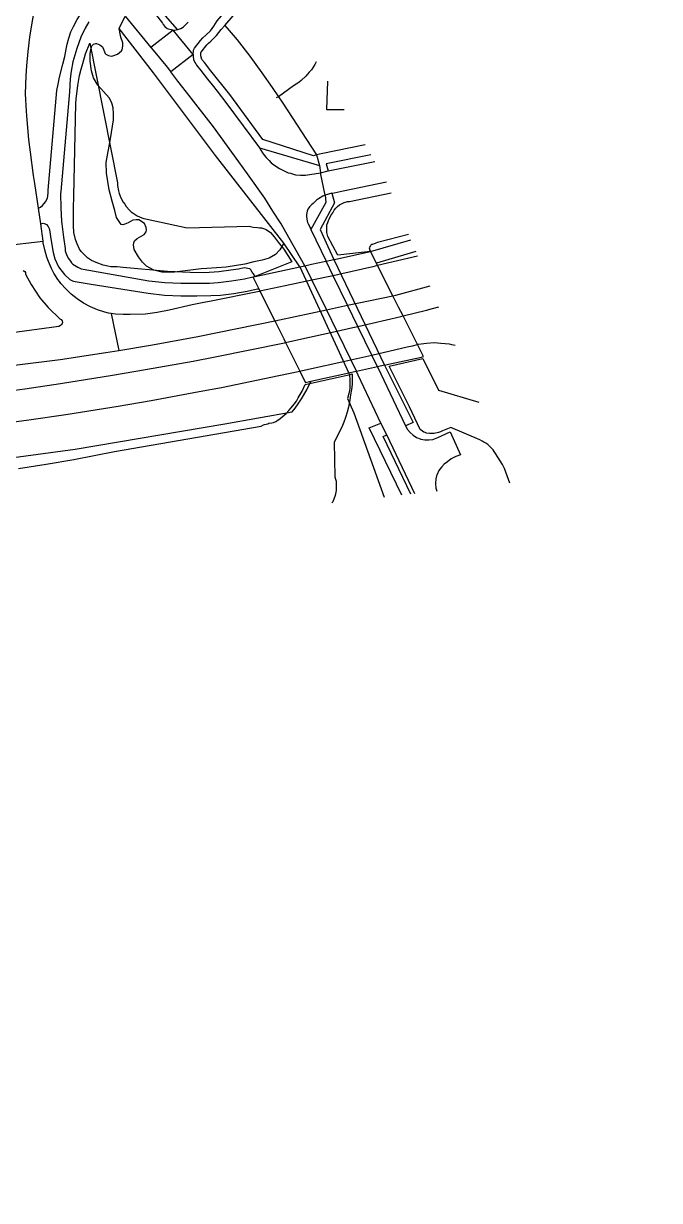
# Model space of a CAD drawing. Header units: millimetres. Extents: x 111502 to 977541, y 8702 to 1044108.
# Drawn here: x 487768.1 to 487918.8, y 236940.2 to 237219.1 of the extents above; entities that cross this region are included whole.
import ezdxf

# ---------------------------------------------------------------- set-up
doc = ezdxf.new("R2010")
doc.units = ezdxf.units.MM
doc.header["$LTSCALE"] = 0.25
doc.linetypes.add('DASHED2', pattern=[9.525, 6.35, -3.175])
doc.layers.add('E HVSS As Laid HV', color=10, linetype='Continuous')
doc.layers.add('X HVSS Site Background', color=8, linetype='Continuous')

# ---------------------------------------------------------------- blocks, each defined once
blk = doc.blocks.new('OS MAP 060722')
at = {"layer": 'X HVSS Site Background'}
for points in [[(-1006.03, -1908.61), (-1008.83, -1905.31), (-1017.28, -1895.11), (-1018.18, -1894.06), (-1029.18, -1877.81), (-1032.58, -1872.36), (-1035.58, -1867.01), (-1037.23, -1863.56), (-1038.08, -1861.61), (-1039.68, -1857.86), (-1040.88, -1854.71), (-1041.98, -1851.76), (-1042.78, -1849.06), (-1042.88, -1848.61), (-1043.78, -1844.46), (-1044.58, -1840.26), (-1045.18, -1836.11), (-1045.58, -1832.21), (-1045.83, -1828.31), (-1046.03, -1823.36), (-1045.98, -1817.61)], [(-1026.98, -1885.86), (-1026.08, -1886.51), (-1025.18, -1887.31), (-1024.38, -1888.16), (-1019.18, -1894.61), (-1009.58, -1907.06), (-1009.38, -1907.36), (-1008.98, -1907.86), (-1008.43, -1908.31), (-1008.18, -1908.41), (-1007.48, -1908.61), (-1007.03, -1908.71)], [(-1038.94, -1950.96), (-1039.83, -1945.06), (-1040.08, -1943.16), (-1040.83, -1937.61), (-1041.18, -1934.66), (-1041.68, -1929.06), (-1041.78, -1927.91), (-1041.98, -1923.81), (-1041.88, -1919.56), (-1041.68, -1917.16), (-1041.38, -1913.81), (-1040.98, -1910.41), (-1040.23, -1906.01), (-1039.67, -1902.8), (-1039.18, -1896.95), (-1038.6, -1895.36), (-1037.86, -1893.81), (-1036.14, -1892.09)], [(-1038.94, -1950.96), (-1038.45, -1950.69), (-1037.97, -1950.26), (-1037.27, -1949.4), (-1036.82, -1948.53), (-1036.63, -1947.35), (-1036.63, -1946.66), (-1034.58, -1923.01), (-1034.28, -1921.51), (-1033.98, -1919.86), (-1033.18, -1916.81), (-1032.71, -1914.94), (-1032.38, -1913.25), (-1032.15, -1912.02), (-1031.76, -1910.65), (-1031.25, -1909.15), (-1030.65, -1907.88), (-1029.76, -1906.19), (-1028.66, -1904.48), (-1027.28, -1902.88), (-1026.13, -1901.86), (-1025.12, -1900.93), (-1023.28, -1899.16)], [(-1002.28, -1914.51), (-1002.28, -1914.31), (-1002.23, -1913.86), (-1002.18, -1913.51), (-1001.98, -1913.01), (-1000.58, -1911.21), (-1000.03, -1910.56), (-999.28, -1909.91), (-998.18, -1908.86), (-997.38, -1907.81), (-996.58, -1906.56), (-994.48, -1904.06), (-993.58, -1902.56), (-993.23, -1901.56), (-992.98, -1900.31), (-992.83, -1899.16), (-992.83, -1898.51), (-992.88, -1897.41)], [(-994.78, -1907.61), (-992.78, -1905.36), (-992.38, -1904.66), (-991.78, -1903.51), (-991.48, -1902.71), (-991.18, -1901.51), (-990.88, -1900.51), (-990.48, -1900.11), (-990.18, -1899.86), (-989.88, -1899.71), (-989.58, -1899.66), (-989.18, -1899.56)], [(-1026.97, -1906.72), (-1027.84, -1908.24), (-1028.89, -1910.4), (-1029.88, -1913.07), (-1030.8, -1916.22), (-1031.19, -1918.45), (-1031.41, -1920.29), (-1031.58, -1923.31), (-1033.63, -1947.01), (-1033.68, -1947.56), (-1033.63, -1950.81), (-1033.48, -1954.06), (-1033.43, -1954.61), (-1033.03, -1957.81), (-1032.63, -1960.51), (-1032.58, -1961.01), (-1032.43, -1961.51), (-1032.28, -1961.91), (-1031.88, -1962.81), (-1031.38, -1963.51), (-1031.08, -1963.86), (-1030.78, -1964.16), (-1030.03, -1964.66), (-1029.63, -1964.91), (-1028.83, -1965.31), (-1028.38, -1965.41), (-1012.78, -1968.11), (-1008.98, -1968.51), (-1005.18, -1968.66), (-1004.63, -1968.66), (-1001.48, -1968.71), (-998.38, -1968.66), (-996.38, -1968.51), (-993.18, -1968.16), (-990.08, -1967.66), (-988.14, -1967.23)], [(-1019.78, -1908.31), (-1018.38, -1905.41)], [(-1018.38, -1905.41), (-1012.34, -1912.83)], [(-1006.03, -1908.61), (-1005.88, -1908.61), (-1005.18, -1908.31), (-1004.83, -1908.11), (-1004.58, -1907.91), (-1003.98, -1907.41), (-1003.68, -1907.11), (-1003.48, -1906.81)], [(-973.03, -1938.31), (-973.78, -1938.51), (-985.78, -1934.66), (-993.63, -1924.01), (-998.08, -1918.41), (-999.63, -1916.41), (-1000.23, -1915.66), (-1000.48, -1914.81), (-1000.48, -1914.51), (-1000.43, -1914.01), (-1000.38, -1913.91), (-999.03, -1912.21), (-998.68, -1911.81), (-998.08, -1911.31), (-996.78, -1910.01), (-995.68, -1908.56), (-994.78, -1907.61)], [(-994.78, -1907.61), (-993.78, -1908.81), (-991.88, -1911.01), (-988.88, -1914.86), (-986.03, -1918.81), (-983.58, -1922.31), (-982.08, -1924.51)], [(-980.83, -1959.21), (-981.73, -1960.77), (-982.79, -1961.89), (-984.27, -1962.75), (-985.94, -1963.22), (-987.89, -1963.66), (-990.06, -1964.19), (-994.48, -1964.9), (-999.08, -1965.23), (-1000.41, -1965.32), (-1006.72, -1966.09), (-1009.7, -1966.07), (-1011.62, -1965.63), (-1013.31, -1964.68), (-1014.28, -1963.69), (-1015.26, -1962.46), (-1016.27, -1960.7), (-1016.44, -1959.6), (-1016.37, -1959.15), (-1016.18, -1958.7), (-1015.57, -1958.11), (-1013.91, -1957.15), (-1013.42, -1956.54), (-1013.33, -1956.09), (-1013.4, -1955.47), (-1013.84, -1954.58), (-1015.17, -1953.66), (-1015.82, -1953.68), (-1016.54, -1953.8), (-1017.15, -1954.07), (-1017.72, -1954.38), (-1018.45, -1954.71), (-1018.92, -1954.88), (-1019.32, -1954.76), (-1020.41, -1953.14), (-1020.86, -1951.51), (-1021.44, -1949.3), (-1022.15, -1946.59), (-1022.82, -1942.62), (-1022.86, -1940.13), (-1021.85, -1934.45), (-1021.19, -1930.02), (-1021.12, -1928.55), (-1021.25, -1927.11), (-1021.44, -1926.31), (-1021.64, -1925.77), (-1022.21, -1924.79), (-1024.88, -1921.76), (-1025.87, -1920.05), (-1026.35, -1918.37), (-1026.68, -1916.07), (-1026.67, -1914.32), (-1026.53, -1913.34), (-1026.48, -1912.97), (-1026.28, -1912.46), (-1026.27, -1912.42), (-1025.92, -1912.07), (-1025.38, -1911.92), (-1025.19, -1911.93), (-1024.4, -1912.22), (-1023.8, -1912.72), (-1023.69, -1912.86), (-1023.11, -1914.27), (-1022.98, -1914.4), (-1022.33, -1914.76), (-1021.73, -1914.88), (-1021.3, -1914.85), (-1020.21, -1914.39), (-1019.27, -1913.6), (-1019.12, -1913.36), (-1018.91, -1912.55), (-1018.94, -1911.75), (-1019.41, -1910.42), (-1019.52, -1910), (-1019.78, -1908.31)], [(-980.83, -1959.21), (-996.98, -1938.41), (-1011.68, -1918.86), (-1019.78, -1908.31)], [(-1007.03, -1908.71), (-1012.34, -1912.83)], [(-1007.03, -1908.71), (-1006.63, -1908.71), (-1006.28, -1908.66), (-1006.03, -1908.61)], [(-1002.28, -1914.51), (-1007.03, -1908.71)], [(-987.58, -1967.11), (-987.98, -1966.51), (-988.18, -1966.31), (-988.28, -1966.06), (-988.58, -1965.56), (-988.88, -1965.31), (-990.18, -1965.06), (-991.58, -1965.36), (-993.38, -1965.61), (-996.23, -1966.01), (-999.58, -1966.21), (-1002.98, -1966.16), (-1008.38, -1965.91), (-1018.83, -1965.01), (-1019.58, -1964.91), (-1020.28, -1964.86), (-1021.78, -1964.81), (-1022.48, -1964.66), (-1023.63, -1964.41), (-1025.28, -1963.81), (-1025.78, -1963.56), (-1026.38, -1963.31), (-1026.83, -1963.01), (-1027.28, -1962.66), (-1027.88, -1962.16), (-1028.38, -1961.66), (-1028.78, -1961.16), (-1029.18, -1960.61), (-1029.78, -1959.41), (-1030.18, -1958.36), (-1030.58, -1956.71), (-1030.63, -1955.01), (-1030.63, -1950.91), (-1030.58, -1948.11), (-1030.08, -1926.11), (-1029.98, -1925.06), (-1029.58, -1921.86), (-1029.18, -1919.51), (-1028.78, -1918.01), (-1028.43, -1916.61), (-1027.78, -1914.36), (-1026.78, -1911.81)], [(-1026.78, -1911.81), (-1020.18, -1944.91), (-1020.18, -1945.56), (-1019.98, -1946.81), (-1019.78, -1947.41), (-1019.38, -1948.51), (-1018.83, -1949.51), (-1018.48, -1950.01), (-1018.18, -1950.51), (-1017.38, -1951.36), (-1016.98, -1951.81), (-1016.48, -1952.11), (-1015.58, -1952.71), (-1014.98, -1953.01), (-1014.48, -1953.21), (-1013.98, -1953.36), (-1013.18, -1953.56), (-1003.68, -1955.56), (-988.98, -1955.21), (-988.03, -1955.41), (-987.03, -1955.51), (-986.58, -1955.56), (-986.08, -1955.61), (-985.63, -1955.71), (-984.98, -1956.01), (-983.98, -1956.71), (-983.08, -1957.71), (-982.18, -1959.01), (-980.83, -1960.61), (-978.88, -1963.61), (-987.58, -1967.11)], [(-1012.34, -1912.83), (-1011.78, -1913.51), (-1008.78, -1917.11), (-1007.58, -1918.64)], [(-1002.28, -1914.51), (-1007.58, -1918.64)], [(-1002.28, -1914.51), (-1002.28, -1915.01), (-1002.18, -1915.66), (-1001.88, -1916.36), (-1001.68, -1916.71), (-1001.48, -1917.01), (-1000.48, -1918.31), (-998.88, -1920.31), (-997.78, -1921.71), (-996.58, -1923.16), (-994.28, -1926.16), (-986.58, -1936.61)], [(-973.15, -1916.22), (-973.48, -1916.86), (-973.88, -1917.51), (-974.28, -1918.11), (-974.78, -1918.71), (-975.58, -1919.66), (-976.68, -1920.66), (-977.28, -1921.11), (-978.48, -1921.91), (-982.08, -1924.51)], [(-975.83, -1964.56), (-979.58, -1957.91), (-981.43, -1954.66), (-983.38, -1951.61), (-985.28, -1948.56), (-989.38, -1942.81), (-991.48, -1939.91), (-997.48, -1931.66), (-1003.28, -1924.16), (-1003.83, -1923.41), (-1005.88, -1920.81), (-1007.58, -1918.64)], [(-970.43, -1920.84), (-970.73, -1927.51), (-966.47, -1927.55)], [(-982.08, -1924.51), (-982.58, -1924.81)], [(-982.08, -1924.51), (-981.18, -1925.81), (-973.03, -1938.31)], [(-986.58, -1936.61), (-972.38, -1940.81)], [(-986.58, -1936.61), (-986.23, -1937.21), (-985.83, -1937.81), (-985.43, -1938.36), (-984.98, -1938.91), (-984.28, -1939.66), (-983.78, -1940.16), (-983.18, -1940.66), (-981.83, -1941.51), (-980.88, -1942.01), (-979.78, -1942.51), (-979.23, -1942.66), (-978.03, -1943.01), (-976.83, -1943.11), (-976.23, -1943.11), (-975.63, -1943.06), (-972.13, -1942.51)], [(-961.54, -1935.92), (-971.98, -1938.06), (-973.03, -1938.31)], [(-973.03, -1938.31), (-972.38, -1940.81)], [(-960.16, -1938.25), (-970.78, -1940.41), (-970.28, -1942.11)], [(-972.38, -1940.81), (-972.13, -1942.51)], [(-970.28, -1942.11), (-959.22, -1939.85)], [(-972.13, -1942.51), (-970.28, -1942.11)], [(-971.03, -1947.86), (-972.13, -1942.51)], [(-969.43, -1947.36), (-968.91, -1947.25), (-966.78, -1946.81), (-956.51, -1944.64)], [(-971.03, -1947.86), (-971.58, -1948.11), (-972.58, -1948.71), (-973.03, -1949.06), (-973.63, -1949.56), (-973.88, -1949.81), (-974.18, -1950.06), (-974.43, -1950.31), (-974.68, -1950.61), (-974.88, -1950.86), (-975.08, -1951.16), (-975.28, -1951.66), (-975.38, -1952.01), (-975.43, -1952.41), (-975.43, -1952.81), (-975.38, -1953.51), (-975.18, -1954.31), (-975.03, -1954.61), (-974.68, -1955.21), (-974.38, -1956.01)], [(-971.03, -1947.86), (-970.88, -1949.56), (-974.38, -1956.01)], [(-969.43, -1947.36), (-968.83, -1949.66), (-972.18, -1956.01), (-970.38, -1960.01), (-968.98, -1963.06)], [(-969.43, -1947.36), (-971.03, -1947.86)], [(-960.28, -1961.16), (-967.98, -1962.06), (-970.38, -1957.66), (-970.58, -1956.66), (-970.63, -1955.81), (-970.58, -1954.86), (-970.38, -1954.31), (-970.23, -1953.86), (-970.03, -1953.51), (-969.63, -1952.66), (-969.23, -1952.01), (-968.88, -1951.41), (-968.48, -1950.91), (-968.08, -1950.51), (-967.58, -1950.11), (-966.48, -1949.56), (-965.68, -1949.36), (-965.23, -1949.31), (-955.4, -1947.29)], [(-1038.39, -1954.65), (-1038.94, -1950.96)], [(-1038.39, -1954.65), (-1037.83, -1954.51), (-1037.35, -1954.65), (-1037, -1954.79), (-1036.62, -1955.24), (-1036.39, -1955.76), (-1036.21, -1956.5), (-1036.03, -1958.16), (-1035.48, -1961.41), (-1035.09, -1962.94), (-1034.19, -1964.82), (-1032.78, -1966.63), (-1031.53, -1967.79), (-1030.68, -1968.24), (-1026.42, -1968.95), (-1012.98, -1971.06), (-1009.08, -1971.51), (-1005.23, -1971.66), (-1004.58, -1971.66), (-1001.38, -1971.71), (-998.08, -1971.61), (-995.83, -1971.51), (-992.63, -1971.11), (-989.48, -1970.56), (-987.03, -1970.06), (-986.76, -1970)], [(-1037.78, -1958.71), (-1038.39, -1954.65)], [(-974.38, -1956.01), (-970.78, -1963.51)], [(-951.24, -1957.2), (-958.58, -1959.06), (-958.98, -1959.21), (-959.18, -1959.31), (-959.38, -1959.36), (-959.78, -1959.51), (-959.98, -1959.56), (-960.18, -1959.66), (-960.28, -1959.81), (-960.38, -1959.91), (-960.48, -1960.16), (-960.58, -1960.36), (-960.48, -1960.56), (-960.48, -1960.81), (-960.28, -1961.16)], [(-1047.38, -1959.86), (-1037.78, -1958.71)], [(-1021.74, -1975.89), (-1022.38, -1975.81), (-1023.23, -1975.56), (-1024.98, -1975.01), (-1026.63, -1974.31), (-1028.23, -1973.41), (-1029.78, -1972.41), (-1031.18, -1971.31), (-1032.48, -1970.01), (-1033.63, -1968.81), (-1033.98, -1968.31), (-1034.38, -1967.81), (-1035.28, -1966.31), (-1035.88, -1965.21), (-1036.58, -1963.56), (-1036.98, -1962.56), (-1037.43, -1960.81), (-1037.78, -1959.11), (-1037.78, -1958.71)], [(-976.98, -1964.81), (-980.83, -1959.21)], [(-960.28, -1961.16), (-950.73, -1958.42)], [(-975.83, -1964.56), (-974.28, -1964.21), (-971.28, -1963.56), (-970.78, -1963.51)], [(-970.78, -1963.51), (-968.98, -1963.06)], [(-958.63, -1988.51), (-959.97, -1985.76), (-963.28, -1978.95), (-965.71, -1973.94), (-969.11, -1966.94), (-970.78, -1963.51)], [(-968.98, -1963.06), (-968.48, -1963.01), (-960.28, -1961.16)], [(-968.98, -1963.06), (-956.98, -1988.11)], [(-958.85, -1963.98), (-960.28, -1961.16)], [(-949.55, -1961.23), (-958.85, -1963.98)], [(-949.1, -1962.3), (-958.57, -1964.54)], [(-1042.52, -1965.68), (-1042.17, -1965.93), (-1042, -1966.2), (-1041.97, -1966.53), (-1040.69, -1969.03), (-1038.62, -1972.21), (-1036.61, -1974.49), (-1033.84, -1977.16), (-1033.53, -1977.34), (-1033.29, -1977.59), (-1033.23, -1977.98), (-1033.3, -1978.24), (-1033.44, -1978.47), (-1033.74, -1978.75), (-1034.11, -1978.93), (-1045.68, -1980.53)], [(-987.58, -1967.11), (-976.98, -1964.81)], [(-958.57, -1964.54), (-959.68, -1964.81), (-967.08, -1966.51), (-969.11, -1966.94), (-974.14, -1968.01), (-980.48, -1969.36), (-986.46, -1970.61)], [(-976.98, -1964.81), (-975.83, -1964.56)], [(-976.98, -1964.81), (-965.43, -1990.01)], [(-975.83, -1964.56), (-974.14, -1968.01), (-970.72, -1975), (-968.25, -1980.06), (-964.91, -1986.88), (-963.58, -1989.61)], [(-958.57, -1964.54), (-958.85, -1963.98)], [(-954.97, -1971.66), (-958.57, -1964.54)], [(-988.14, -1967.23), (-987.58, -1967.11)], [(-988.14, -1967.23), (-986.76, -1970)], [(-986.46, -1970.61), (-986.68, -1970.66), (-998.43, -1973.01), (-999.78, -1973.31), (-1002.48, -1973.81), (-1007.98, -1975.11), (-1010.78, -1975.61), (-1013.58, -1976.01), (-1017.18, -1976.11), (-1018.88, -1976.11), (-1020.68, -1976.01), (-1021.74, -1975.89)], [(-986.76, -1970), (-986.46, -1970.61)], [(-986.46, -1970.61), (-982.97, -1977.59)], [(-982.97, -1977.59), (-981.83, -1977.36), (-970.72, -1975), (-965.71, -1973.94), (-954.97, -1971.66)], [(-954.97, -1971.66), (-954.28, -1971.51), (-946.15, -1969.33)], [(-952.54, -1976.47), (-953.6, -1974.37), (-954.97, -1971.66)], [(-952.54, -1976.47), (-946.98, -1975.06), (-945.57, -1974.71), (-944.05, -1974.33)], [(-1021.74, -1975.89), (-1019.87, -1984.64)], [(-1019.87, -1984.64), (-1011.88, -1983.31), (-1001.18, -1981.36), (-982.97, -1977.59)], [(-982.97, -1977.59), (-980.83, -1981.88), (-980.39, -1982.76)], [(-980.39, -1982.76), (-977.98, -1982.21), (-968.25, -1980.06), (-964.43, -1979.21), (-963.28, -1978.95), (-953.08, -1976.61), (-952.54, -1976.47)], [(-949.11, -1983.27), (-952.54, -1976.47)], [(-1179.92, -2003.16), (-1177.33, -2003.16), (-1163.83, -2003.06), (-1157.58, -2003.01), (-1146.43, -2002.81), (-1137.58, -2002.51), (-1125.78, -2001.91), (-1117.53, -2001.41), (-1110.58, -2000.91), (-1103.38, -2000.36), (-1095.68, -1999.71), (-1083.83, -1998.66), (-1075.63, -1997.86), (-1063.53, -1996.51), (-1054.08, -1995.31), (-1042.18, -1993.71), (-1033.68, -1992.51), (-1021.38, -1990.51), (-1013.58, -1989.16), (-1002.28, -1987.16), (-997.08, -1986.16), (-980.63, -1982.81), (-980.39, -1982.76)], [(-980.39, -1982.76), (-977.01, -1989.54)], [(-977.01, -1989.54), (-976.38, -1989.41), (-964.91, -1986.88), (-962.78, -1986.41), (-959.97, -1985.76), (-951.58, -1983.81), (-950.28, -1983.56), (-949.11, -1983.27)], [(-940.22, -1983.48), (-940.98, -1983.31), (-941.58, -1983.16), (-943.61, -1982.99), (-945.18, -1982.86), (-947.03, -1983.01), (-948.88, -1983.21), (-949.11, -1983.27)], [(-947.68, -1986.11), (-948.65, -1984.18), (-949.11, -1983.27)], [(-1093.63, -1993.86), (-1076.18, -1992.21), (-1054.08, -1989.51), (-1044.58, -1988.16), (-1033.78, -1986.81), (-1022.98, -1985.16), (-1019.87, -1984.64)], [(-958.63, -1988.51), (-963.58, -1989.61)], [(-956.98, -1988.11), (-958.63, -1988.51)], [(-958.63, -1988.51), (-957.83, -1990.16), (-951.98, -2002.51)], [(-956.98, -1988.11), (-955.98, -1987.91), (-948.18, -1986.21), (-947.68, -1986.11)], [(-956.98, -1988.11), (-950.18, -2001.71), (-951.98, -2002.51)], [(-927.24, -2016.09), (-928.48, -2012.61), (-928.98, -2011.66), (-929.58, -2010.81), (-930.63, -2009.06), (-930.98, -2008.61), (-931.23, -2008.21), (-931.58, -2007.81), (-932.48, -2006.91), (-932.98, -2006.61), (-933.38, -2006.36), (-933.83, -2006.11), (-934.38, -2005.86), (-941.23, -2002.91), (-942.83, -2003.51), (-943.23, -2003.71), (-943.68, -2003.91), (-944.18, -2004.06), (-945.18, -2004.31), (-946.28, -2004.31), (-946.98, -2004.21), (-947.28, -2004.11), (-947.63, -2004.01), (-947.98, -2003.81), (-948.48, -2003.41), (-951.03, -1998.01), (-955.83, -1988.36), (-947.88, -1986.56)], [(-947.88, -1986.56), (-944.18, -1994.06), (-934.58, -1996.91)], [(-1177.38, -2010.56), (-1163.78, -2010.51), (-1157.38, -2010.36), (-1146.18, -2010.11), (-1137.18, -2009.86), (-1125.33, -2009.31), (-1116.88, -2008.81), (-1102.78, -2007.81), (-1083.18, -2006.06), (-1074.78, -2005.21), (-1062.58, -2003.86), (-1053.03, -2002.66), (-1041.18, -2001.06), (-1032.48, -1999.81), (-1020.08, -1997.81), (-1012.23, -1996.51), (-1000.88, -1994.41), (-995.58, -1993.41), (-981.98, -1990.61), (-977.01, -1989.54)], [(-977.01, -1989.54), (-975.63, -1992.31)], [(-975.78, -1992.71), (-965.08, -1990.31), (-964.58, -1990.21), (-964.58, -1991.51), (-964.63, -1992.71), (-964.78, -1993.91), (-964.98, -1995.16), (-965.18, -1996.36), (-965.48, -1998.06), (-965.78, -1999.31), (-966.18, -2000.51), (-966.58, -2001.61), (-967.03, -2002.81), (-967.58, -2003.86), (-968.18, -2005.01), (-968.88, -2006.36), (-968.68, -2014.61), (-968.58, -2015.16), (-968.43, -2015.66), (-968.38, -2016.21), (-968.38, -2017.31), (-968.43, -2017.86), (-968.63, -2019.01), (-969.23, -2020.51), (-969.41, -2020.78)], [(-965.43, -1990.01), (-974.43, -1992.01)], [(-965.43, -1990.01), (-965.28, -1990.66), (-965.18, -1991.31), (-965.18, -1993.51), (-965.23, -1994.16), (-965.38, -1994.81), (-965.68, -1996.06), (-964.18, -1999.41)], [(-963.58, -1989.61), (-964.03, -1989.71), (-965.43, -1990.01)], [(-957.78, -2001.86), (-963.18, -1990.51), (-963.58, -1989.61)], [(-1043.68, -2012.61), (-1037.08, -2011.61), (-1030.58, -2010.51), (-1020.88, -2008.61), (-986.18, -2002.61), (-985.63, -2002.31), (-985.38, -2002.16), (-984.63, -2002.01), (-984.38, -2001.91), (-983.63, -2001.81), (-983.28, -2001.71), (-982.68, -2001.51), (-982.43, -2001.31), (-981.68, -2000.81), (-980.28, -1999.56), (-979.63, -1998.91), (-979.03, -1998.21), (-978.38, -1997.41), (-977.83, -1996.66), (-977.38, -1995.91), (-976.43, -1994.31), (-975.78, -1992.71)], [(-1176.95, -2016.99), (-1170.38, -2017.36), (-1161.18, -2017.56), (-1149.43, -2017.56), (-1117.23, -2016.31), (-1110.58, -2015.91), (-1106.03, -2015.71), (-1094.88, -2015.11), (-1075.23, -2013.66), (-1059.53, -2012.01), (-1030.23, -2008.01), (-994.78, -2002.06), (-978.83, -1999.21), (-978.08, -1998.31), (-977.38, -1997.31), (-976.58, -1996.11), (-975.38, -1994.01), (-974.43, -1992.01)], [(-974.43, -1992.01), (-975.63, -1992.31)], [(-964.18, -1999.41), (-956.99, -2019.4)], [(-952.83, -2018.94), (-960.58, -2003.01), (-957.78, -2001.86)], [(-956.43, -2004.61), (-957.78, -2001.86)], [(-951.98, -2002.51), (-951.48, -2003.36), (-950.88, -2004.11), (-950.18, -2004.71), (-949.38, -2005.31), (-948.48, -2005.61), (-948.38, -2005.66), (-947.38, -2005.81), (-946.43, -2005.86), (-945.48, -2005.71), (-944.28, -2005.31), (-941.38, -2003.91), (-938.98, -2009.41), (-940.08, -2009.81), (-941.18, -2010.36), (-942.03, -2011.01), (-942.78, -2011.61), (-943.48, -2012.31), (-944.08, -2013.06), (-944.48, -2014.01), (-944.58, -2014.06), (-944.78, -2015.11), (-944.83, -2016.21), (-944.78, -2017.31), (-944.53, -2018.01)], [(-950.69, -2018.7), (-957.28, -2005.01), (-956.43, -2004.61)], [(-949.78, -2018.6), (-956.43, -2004.61)]]:
    blk.add_lwpolyline(points, dxfattribs=at)

msp = doc.modelspace()

# ---------------------------------------------------------------- linework, layer by layer
at = {"lineweight": 0}
msp.add_circle((488727.82, 239008.33), 11388.42, dxfattribs=at)

# ---------------------------------------------------------------- block references
at = {"layer": 'E HVSS As Laid HV', "linetype": 'DASHED2', "lineweight": 0}
msp.add_blockref('OS MAP 060722', (488810.58, 239126.31), dxfattribs=at)

doc.saveas('drawing.dxf')
